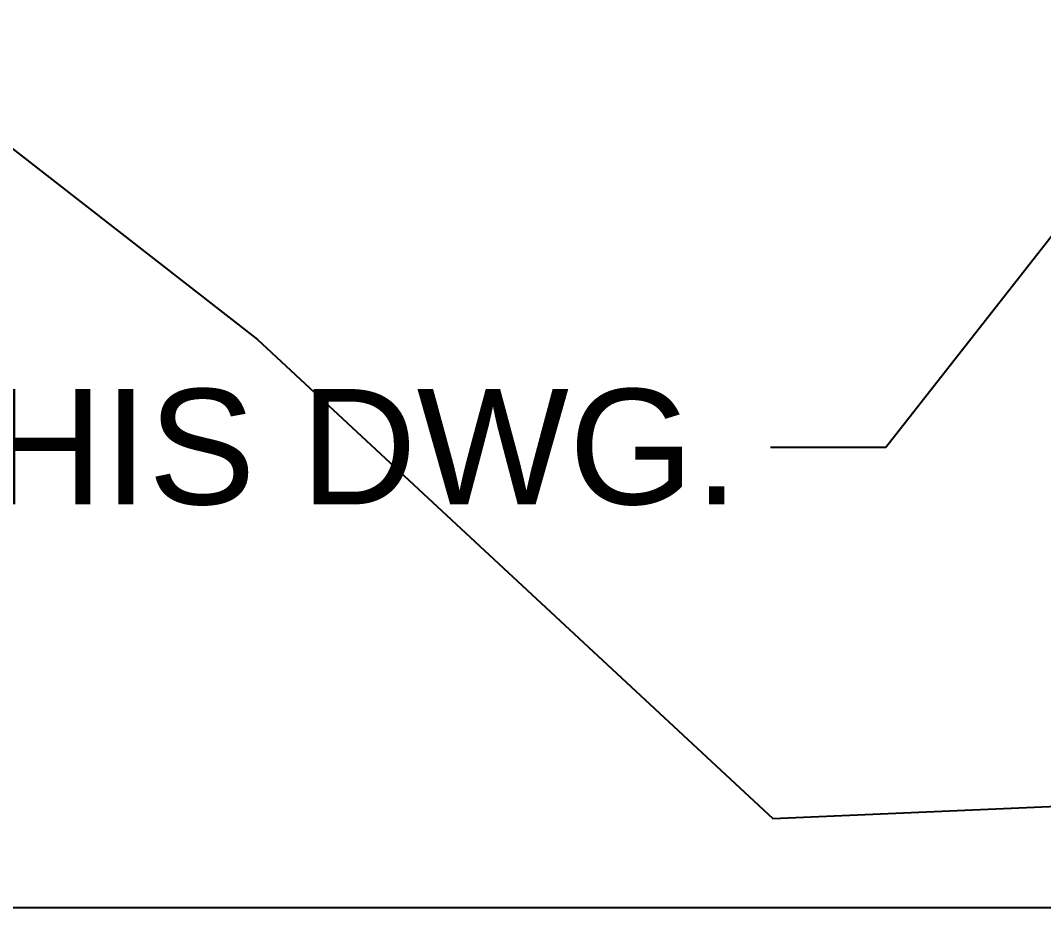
# Model space of a CAD drawing. Header units: millimetres. Extents: x 4133871 to 4440428, y -545651 to -495191.
# Drawn here: x 4272198 to 4275390, y -505499 to -502730 of the extents above; entities that cross this region are included whole.
import ezdxf

# ---------------------------------------------------------------- set-up
doc = ezdxf.new("R2010")
doc.units = ezdxf.units.MM
doc.header["$LTSCALE"] = 60
for name, color, linetype in [('C_BLOCK', 7, 'Continuous'), ('DIM-SCALE', 7, 'Continuous'), ('SITE BOUNDARY-AP', 4, 'xxx'), ('TAN-TIT', 30, 'Continuous')]:
    doc.layers.add(name, color=color, linetype=linetype)
doc.styles.add('Arial', font='arial.ttf')
doc.styles.get("Standard").update_dxf_attribs({"font": 'romans.shx', "width": 0.75, "bigfont": 'whgtxt.shx'})
doc.linetypes.add('xxx', pattern='A,0.25,-0.022286,["xxx",Standard,S=0.1,R=0,X=0,Y=-0.035957],-0.221744', length=0.49403)
doc.dimstyles.new('일반도면_0050', dxfattribs={"dimtxt": 200, "dimasz": 200, "dimexe": 50, "dimexo": 250, "dimgap": 75, "dimtad": 1, "dimdec": 0, "dimzin": 0, "dimdsep": 46, "dimtxsty": 'Arial', "dimcen": -250, "dimclrd": 7, "dimclre": 7, "dimclrt": 2, "dimadec": 0, "dimazin": 0, "dimtfac": 1, "dimtdec": 0, "dimtix": 1, "dimtmove": 2, "dimatfit": 3, "dimfxl": 1, "dimtolj": 1, "dimtzin": 0, "dimarcsym": 0})

# ---------------------------------------------------------------- blocks, each defined once
blk = doc.blocks.new('KEY PLAN_NEW')
at = {"layer": 'SITE BOUNDARY-AP', "color": 253, "linetype": 'Continuous', "ltscale": 10000, "flags": 128}
blk.add_lwpolyline([(-3765.8, -608.8), (-3632.6, -1235.3), (-3494, -1554.1), (-2982.6, -2265.8), (-2690.7, -2493), (-2154.6, -2991.2), (-1723, -2972.4), (-1723, -2710.4), (-1123, -2710.4), (-1123, -2344.4)], dxfattribs=at)
at = {"layer": 'TAN-TIT'}
blk.add_lwpolyline([(-3958.6, -3083.9), (0, -3083.9), (0, 0), (-3958.6, 0)], close=True, dxfattribs=at)

msp = doc.modelspace()

# ---------------------------------------------------------------- block references
at = {"xscale": 3, "yscale": 3, "zscale": 3}
msp.add_blockref('KEY PLAN_NEW', (4281009.3, -496247.2), dxfattribs=at)

# ---------------------------------------------------------------- texts
at = {"layer": 'C_BLOCK', "color": 3, "ltscale": 10, "insert": (4273113.1, -504063), "char_height": 360, "attachment_point": 5, "style": 'Arial'}
msp.add_mtext('\\A1;THIS DWG.', dxfattribs=at)

# ---------------------------------------------------------------- leaders
at = {"layer": 'DIM-SCALE'}
msp.add_leader([(4276874, -501543.1), (4274898.4, -504063), (4274538.4, -504063)], dimstyle='일반도면_0050', override={"dimclrd": 1}, dxfattribs=at)

doc.saveas('drawing.dxf')
